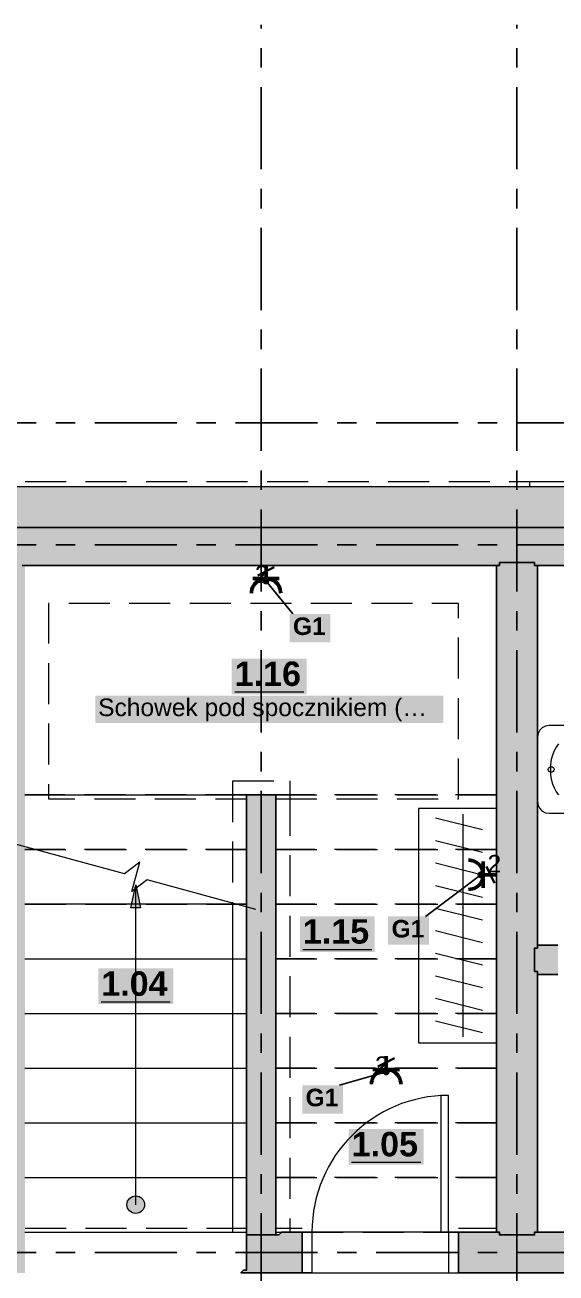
# Model space of a CAD drawing. Header units: metres. Extents: x -4.1 to 21.4, y -4.1 to 11.4.
# Drawn here: x 5.98 to 8.7, y 5.02 to 11.41 of the extents above; entities that cross this region are included whole.
import ezdxf

# ---------------------------------------------------------------- set-up
doc = ezdxf.new("R2010")
doc.units = ezdxf.units.M
doc.linetypes.add('KRESKOWA', pattern=[5.25, 4.2, -1.05])
doc.linetypes.add('PUNKTOWA', pattern=[10.5, 8.4, -1.05, 0, -1.05])
doc.layers.add('A-MASKA', color=7, linetype='Continuous', lineweight=18)
doc.layers.add('E-OPISY', color=2, linetype='Continuous', lineweight=25)
for name, color, linetype, lineweight, true_color in [('E-GNIAZDA', 1, 'Continuous', 35, 0xc00000), ('I-OSIE', 8, 'PUNKTOWA', 18, 0x7a7a7a), ('I-PODKLAD', 8, 'Continuous', 18, 0x9a9a9a), ('I-PODKLAD-SCIANY', 8, 'Continuous', 25, 0x6e6e6e), ('I-PODKLAD-WYPELN', 254, 'Continuous', 18, 0xe6e6e6), ('I-POMIESZCZENIA', 8, 'Continuous', 25, 0x4a4a4a)]:
    doc.layers.add(name, color=color, linetype=linetype, lineweight=lineweight, true_color=true_color)
doc.styles.add('PL_ARIAL', font='arial.ttf')
doc.styles.add('PL_ARIAL_B', font='arialbd.ttf')

msp = doc.modelspace()

# ---------------------------------------------------------------- hatches: boundary and pattern name
at = {"layer": 'A-MASKA', "true_color": 0xffffff}
for points in [[(7.335, 8.2513), (7.5445, 8.2513), (7.5445, 8.3961), (7.335, 8.3961)], [(7.0391, 7.9851), (7.4227, 7.9851), (7.4227, 8.1676), (7.0391, 8.1676)], [(6.3398, 7.8383), (8.122, 7.8383), (8.122, 7.9781), (6.3398, 7.9781)], [(7.3882, 6.665), (7.7718, 6.665), (7.7718, 6.8475), (7.3882, 6.8475)], [(7.8402, 6.7016), (8.0497, 6.7016), (8.0497, 6.8464), (7.8402, 6.8464)], [(6.3557, 6.3975), (6.7393, 6.3975), (6.7393, 6.58), (6.3557, 6.58)], [(7.3998, 5.8369), (7.6093, 5.8369), (7.6093, 5.9817), (7.3998, 5.9817)], [(7.6382, 5.575), (8.0218, 5.575), (8.0218, 5.7575), (7.6382, 5.7575)]]:
    msp.add_hatch(color=7, dxfattribs=at).paths.add_polyline_path(points)
at = {"layer": 'E-OPISY', "true_color": 0x000000}
for points in [[(7.2325, 8.565), (7.2319, 8.5695), (7.2302, 8.5737), (7.2274, 8.5774), (7.2237, 8.5802), (7.2195, 8.5819), (7.215, 8.5825), (7.2105, 8.5819), (7.2062, 8.5802), (7.2026, 8.5774), (7.1998, 8.5737), (7.1981, 8.5695), (7.1975, 8.565), (7.1981, 8.5605), (7.1998, 8.5563), (7.2026, 8.5526), (7.2062, 8.5498), (7.2105, 8.5481), (7.215, 8.5475), (7.2195, 8.5481), (7.2237, 8.5498), (7.2274, 8.5526), (7.2302, 8.5563), (7.2319, 8.5605)], [(8.3325, 7.06), (8.3319, 7.0645), (8.3302, 7.0688), (8.3274, 7.0724), (8.3237, 7.0752), (8.3195, 7.0769), (8.315, 7.0775), (8.3105, 7.0769), (8.3063, 7.0752), (8.3026, 7.0724), (8.2998, 7.0688), (8.2981, 7.0645), (8.2975, 7.06), (8.2981, 7.0555), (8.2998, 7.0513), (8.3026, 7.0476), (8.3063, 7.0448), (8.3105, 7.0431), (8.315, 7.0425), (8.3195, 7.0431), (8.3237, 7.0448), (8.3274, 7.0476), (8.3302, 7.0513), (8.3319, 7.0555)], [(7.8475, 6.05), (7.8469, 6.0545), (7.8452, 6.0587), (7.8424, 6.0624), (7.8388, 6.0652), (7.8345, 6.0669), (7.83, 6.0675), (7.8255, 6.0669), (7.8213, 6.0652), (7.8176, 6.0624), (7.8148, 6.0587), (7.8131, 6.0545), (7.8125, 6.05), (7.8131, 6.0455), (7.8148, 6.0412), (7.8176, 6.0376), (7.8213, 6.0348), (7.8255, 6.0331), (7.83, 6.0325), (7.8345, 6.0331), (7.8388, 6.0348), (7.8424, 6.0376), (7.8452, 6.0412), (7.8469, 6.0455)]]:
    msp.add_hatch(color=7, dxfattribs=at).paths.add_polyline_path(points)
at = {"layer": 'I-PODKLAD-WYPELN', "true_color": 0xe4e4e4}
h = msp.add_hatch(color=7, dxfattribs=at)
h.paths.add_polyline_path([(5.27, 5.23), (5.27, 5.23), (5.27, 5.23), (5.27, 6.35), (5.27, 6.35), (5.27, 6.35), (5.27, 6.35), (5.27, 6.35), (5.15, 6.35), (5.15, 6.35), (5.15, 6.35), (5.15, 6.365), (5.15, 6.365), (5.15, 6.365), (5.15, 6.365), (5.15, 6.5), (5.15, 6.5), (5.15, 6.5), (5.15, 6.5), (5.15, 6.5), (5.77, 6.5), (5.77, 6.5), (5.77, 6.5), (5.77, 6.5), (5.77, 6.5), (5.77, 8.645), (5.77, 8.645), (5.77, 8.645), (5.77, 8.645), (5.77, 8.645), (5.1, 8.645), (5.1, 8.645), (5.1, 8.645), (5.1, 8.84), (5.1, 8.84), (5.1, 8.84), (5.1, 8.84), (5.1, 9.05), (10.05, 9.05), (10.05, 8.84), (10.05, 8.84), (10.05, 8.84), (10.05, 8.84), (10.05, 8.645), (10.05, 8.645), (10.05, 8.645), (9.95, 8.645), (9.95, 6.7), (9.935, 6.7), (9.935, 6.7), (9.935, 6.7), (9.935, 6.7), (9.935, 6.7), (9.935, 6.7), (9.935, 6.7), (9.935, 6.7), (9.935, 6.7), (9.935, 6.7), (9.935, 6.7), (9.935, 6.685), (9.875, 6.685), (9.875, 6.685), (9.875, 6.685), (9.875, 6.685), (9.875, 6.685), (9.875, 6.65), (10.15, 6.65), (10.15, 6.6), (9.875, 6.6), (9.875, 6.565), (9.875, 6.565), (9.875, 6.565), (9.875, 6.55), (9.875, 6.55), (9.875, 6.55), (9.61, 6.55), (9.61, 6.55), (9.61, 6.55), (9.61, 6.565), (9.61, 6.565), (9.61, 6.565), (9.61, 6.565), (9.61, 6.7), (9.61, 6.7), (9.61, 6.7), (9.61, 6.7), (9.61, 6.7), (9.8, 6.7), (9.8, 8.645), (8.605, 8.645), (8.605, 8.645), (8.605, 8.645), (8.605, 6.7), (8.605, 6.7), (8.605, 6.7), (8.605, 6.7), (8.605, 6.7), (8.71, 6.7), (8.71, 6.7), (8.71, 6.7), (8.71, 6.7), (8.71, 6.7), (8.71, 6.565), (8.71, 6.565), (8.71, 6.565), (8.71, 6.55), (8.71, 6.55), (8.71, 6.55), (8.605, 6.55), (8.605, 6.55), (8.605, 6.55), (8.605, 5.23), (8.605, 5.23), (8.605, 5.23), (8.9, 5.23), (8.9, 5.23), (8.9, 5.23), (8.9, 5.23), (8.9, 5.23), (8.9, 5.035), (8.9, 5.035), (8.9, 5.035), (8.9, 5.02), (8.9, 5.02), (8.9, 5.02), (8.5, 5.02), (8.5, 5.02), (8.5, 5.02), (8.5, 5.02), (8.5, 5.02), (8.2, 5.02), (8.2, 5.02), (8.2, 5.02), (8.2, 5.035), (8.2, 5.035), (8.2, 5.035), (8.2, 5.035), (8.2, 5.23), (8.2, 5.23), (8.2, 5.23), (8.2, 5.23), (8.2, 5.23), (8.395, 5.23), (8.395, 5.23), (8.395, 5.23), (8.395, 5.23), (8.395, 5.23), (8.395, 8.645), (8.395, 8.645), (8.395, 8.645), (8.395, 8.645), (8.395, 8.645), (5.98, 8.645), (5.98, 8.645), (5.98, 8.645), (5.98, 5.02), (5.98, 5.02), (5.98, 5.02), (5.98, 5.02), (5.98, 5.02), (5.1, 5.02), (5.1, 5.02), (5.1, 5.02), (5.1, 5.035), (5.1, 5.035), (5.1, 5.035), (5.1, 5.035), (5.1, 5.23), (5.1, 5.23), (5.1, 5.23), (5.1, 5.23), (5.1, 5.23), (5.27, 5.23), (5.27, 5.23)])
h.paths.add_polyline_path([(8.5, 5.035), (8.5, 5.035), (8.5, 5.035), (8.5, 5.035), (8.5, 5.035), (8.5, 5.035), (8.5, 5.02)], flags=0)
h.paths.add_polyline_path([(5.77, 5.23), (5.77, 5.23), (5.77, 5.23), (5.77, 5.23), (5.77, 5.23), (5.77, 5.23), (5.77, 5.23), (5.77, 5.23), (5.77, 5.23), (5.77, 6.35), (5.77, 6.35), (5.77, 6.35), (5.37, 6.35), (5.37, 6.35), (5.37, 6.35), (5.37, 5.23), (5.37, 5.23), (5.37, 5.23)], flags=0)
h.paths.add_polyline_path([(8.5, 5.215), (8.5, 5.215), (8.5, 5.215), (8.5, 5.215), (8.5, 5.215), (8.5, 5.215), (8.5, 5.215), (8.5, 5.215), (8.5, 5.215)], flags=0)
msp.add_hatch(color=7, dxfattribs=at).paths.add_polyline_path([(7.115, 5.035), (7.115, 5.035), (7.115, 5.035), (7.115, 5.035), (7.115, 5.035), (7.115, 5.035), (7.115, 5.035), (7.115, 5.035), (7.115, 5.035), (7.115, 5.035), (7.115, 5.035), (7.115, 5.215), (7.115, 5.215), (7.115, 5.215), (7.115, 5.215), (7.115, 5.215), (7.115, 5.215), (7.115, 7.47), (7.265, 7.47), (7.265, 5.215), (7.28, 5.215), (7.28, 5.215), (7.28, 5.215), (7.28, 5.215), (7.28, 5.215), (7.28, 5.215), (7.28, 5.215), (7.28, 5.215), (7.28, 5.215), (7.28, 5.215), (7.28, 5.215), (7.28, 5.215), (7.295, 5.23), (7.295, 5.23), (7.295, 5.23), (7.295, 5.23), (7.295, 5.23), (7.4, 5.23), (7.4, 5.23), (7.4, 5.23), (7.4, 5.23), (7.4, 5.23), (7.4, 5.035), (7.4, 5.035), (7.4, 5.035), (7.4, 5.02), (7.4, 5.02), (7.4, 5.02), (7.085, 5.02), (7.085, 5.02), (7.085, 5.02), (7.1, 5.035), (7.1, 5.035), (7.1, 5.035), (7.115, 5.035), (7.115, 5.035), (7.115, 5.035), (7.115, 5.035), (7.115, 5.035), (7.115, 5.035)])
at = {"layer": 'I-PODKLAD-WYPELN', "true_color": 0xcfcfcf}
msp.add_hatch(color=7, dxfattribs=at).paths.add_polyline_path([(6.5475, 7.008), (6.5724, 6.8906), (6.5226, 6.8906)])
at = {"layer": 'I-PODKLAD-WYPELN', "true_color": 0xffffff}
msp.add_hatch(color=7, dxfattribs=at).paths.add_polyline_path([(6.5925, 5.37), (6.5923, 5.3656), (6.5916, 5.3612), (6.5906, 5.3569), (6.5891, 5.3528), (6.5872, 5.3488), (6.5849, 5.345), (6.5823, 5.3415), (6.5793, 5.3382), (6.576, 5.3352), (6.5725, 5.3326), (6.5687, 5.3303), (6.5647, 5.3284), (6.5606, 5.3269), (6.5563, 5.3259), (6.5519, 5.3252), (6.5475, 5.325), (6.5431, 5.3252), (6.5387, 5.3259), (6.5344, 5.3269), (6.5303, 5.3284), (6.5263, 5.3303), (6.5225, 5.3326), (6.519, 5.3352), (6.5157, 5.3382), (6.5127, 5.3415), (6.5101, 5.345), (6.5078, 5.3488), (6.5059, 5.3528), (6.5044, 5.3569), (6.5034, 5.3612), (6.5027, 5.3656), (6.5025, 5.37), (6.5027, 5.3744), (6.5034, 5.3788), (6.5044, 5.3831), (6.5059, 5.3872), (6.5078, 5.3912), (6.5101, 5.395), (6.5127, 5.3985), (6.5157, 5.4018), (6.519, 5.4048), (6.5225, 5.4074), (6.5263, 5.4097), (6.5303, 5.4116), (6.5344, 5.4131), (6.5387, 5.4141), (6.5431, 5.4148), (6.5475, 5.415), (6.5519, 5.4148), (6.5563, 5.4141), (6.5606, 5.4131), (6.5647, 5.4116), (6.5687, 5.4097), (6.5725, 5.4074), (6.576, 5.4048), (6.5793, 5.4018), (6.5823, 5.3985), (6.5849, 5.395), (6.5872, 5.3912), (6.5891, 5.3872), (6.5906, 5.3831), (6.5916, 5.3788), (6.5923, 5.3744)])

# ---------------------------------------------------------------- linework, layer by layer
at = {"layer": 'E-GNIAZDA', "lineweight": 35, "ltscale": 0.05}
for points in [[(7.257, 8.6356), (7.173, 8.5936)], [(8.3856, 7.018), (8.3436, 7.102)], [(7.872, 6.1206), (7.788, 6.0786)]]:
    msp.add_lwpolyline(points, dxfattribs=at)
at = {"layer": 'E-GNIAZDA', "lineweight": 50, "ltscale": 0.05}
for points in [[(7.215, 8.645), (7.215, 8.5775)], [(7.29, 8.5025), (7.2894, 8.5123), (7.2874, 8.5219), (7.2843, 8.5312), (7.28, 8.54), (7.2745, 8.5482), (7.268, 8.5555), (7.2607, 8.562), (7.2525, 8.5675), (7.2437, 8.5718), (7.2344, 8.5749), (7.2248, 8.5769), (7.215, 8.5775), (7.2052, 8.5769), (7.1956, 8.5749), (7.1863, 8.5718), (7.1775, 8.5675), (7.1693, 8.562), (7.162, 8.5555), (7.1555, 8.5482), (7.15, 8.54), (7.1457, 8.5312), (7.1426, 8.5219), (7.1406, 8.5123), (7.14, 8.5025)], [(7.2825, 8.5775), (7.1475, 8.5775)], [(8.2525, 6.985), (8.2623, 6.9856), (8.2719, 6.9876), (8.2812, 6.9907), (8.29, 6.995), (8.2982, 7.0005), (8.3055, 7.007), (8.312, 7.0143), (8.3175, 7.0225), (8.3218, 7.0313), (8.3249, 7.0406), (8.3269, 7.0502), (8.3275, 7.06), (8.3269, 7.0698), (8.3249, 7.0794), (8.3218, 7.0887), (8.3175, 7.0975), (8.312, 7.1057), (8.3055, 7.113), (8.2982, 7.1195), (8.29, 7.125), (8.2812, 7.1293), (8.2719, 7.1324), (8.2623, 7.1344), (8.2525, 7.135)], [(8.3275, 6.9925), (8.3275, 7.1275)], [(8.395, 7.06), (8.3275, 7.06)], [(7.83, 6.13), (7.83, 6.0625)], [(7.905, 5.9875), (7.9044, 5.9973), (7.9024, 6.0069), (7.8993, 6.0162), (7.895, 6.025), (7.8895, 6.0332), (7.883, 6.0405), (7.8757, 6.047), (7.8675, 6.0525), (7.8587, 6.0568), (7.8494, 6.0599), (7.8398, 6.0619), (7.83, 6.0625), (7.8202, 6.0619), (7.8106, 6.0599), (7.8013, 6.0568), (7.7925, 6.0525), (7.7843, 6.047), (7.777, 6.0405), (7.7705, 6.0332), (7.765, 6.025), (7.7607, 6.0162), (7.7576, 6.0069), (7.7556, 5.9973), (7.755, 5.9875)], [(7.8975, 6.0625), (7.7625, 6.0625)]]:
    msp.add_lwpolyline(points, dxfattribs=at)
at = {"layer": 'E-OPISY', "lineweight": 25, "ltscale": 0.05}
for points in [[(7.215, 8.565), (7.3525, 8.3966)], [(8.315, 7.06), (8.0322, 6.8469)], [(7.83, 6.05), (7.5918, 5.9822)]]:
    msp.add_lwpolyline(points, dxfattribs=at)
at = {"layer": 'I-OSIE', "linetype": 'PUNKTOWA', "lineweight": 25, "ltscale": 0.050146, "flags": 128}
for points in [[(7.19, -3.75), (7.19, 11.414)], [(8.5, -3.75), (8.5, 11.414)]]:
    msp.add_lwpolyline(points, dxfattribs=at)
at = {"layer": 'I-OSIE', "linetype": 'PUNKTOWA', "lineweight": 25, "ltscale": 0.050063, "flags": 128}
for points in [[(-3.75, 9.375), (21.3767, 9.375)], [(-3.75, 8.75), (21.3767, 8.75)], [(-3.75, 5.125), (21.3767, 5.125)]]:
    msp.add_lwpolyline(points, dxfattribs=at)
at = {"layer": 'I-PODKLAD', "linetype": 'KRESKOWA', "lineweight": 13, "ltscale": 0.05, "flags": 128}
for points in [[(3.8105, 9.075), (8.5645, 9.075)], [(8.565, 9.0505), (8.565, 9.075), (9.3995, 9.075)], [(7.2655, 7.45), (8.2, 7.45), (8.2, 8.45), (6.1, 8.45), (6.1, 7.45), (7.1145, 7.45)], [(7.044, 7.47), (7.044, 7.541)], [(7.044, 7.541), (7.336, 7.541)], [(7.336, 7.541), (7.336, 7.47)], [(7.1149, 7.47), (5.9801, 7.47)], [(5.9801, 7.47), (7.1149, 7.47)], [(7.044, 6.71), (7.044, 7.47)], [(8.3949, 7.47), (7.2651, 7.47)], [(7.2651, 7.47), (8.3949, 7.47)], [(7.336, 7.47), (7.336, 5.2301)], [(7.1149, 7.19), (5.9801, 7.19)], [(5.9801, 7.19), (7.1149, 7.19)], [(7.2651, 7.19), (8.3949, 7.19)], [(8.3949, 7.19), (7.2651, 7.19)], [(5.9801, 6.91), (7.1149, 6.91)], [(7.2651, 6.91), (8.3949, 6.91)], [(8.3949, 6.91), (7.2651, 6.91)], [(7.2651, 6.63), (8.3949, 6.63)], [(8.3949, 6.63), (7.2651, 6.63)], [(7.2651, 6.35), (8.3949, 6.35)], [(8.3949, 6.35), (7.2651, 6.35)], [(7.2651, 6.07), (8.3949, 6.07)], [(8.3949, 6.07), (7.2651, 6.07)], [(7.2651, 5.79), (8.3949, 5.79)], [(8.3949, 5.79), (7.2651, 5.79)], [(7.2651, 5.51), (8.3949, 5.51)], [(8.3949, 5.51), (7.2651, 5.51)], [(5.9805, 5.25), (7.1145, 5.25)], [(7.2655, 5.25), (7.3995, 5.25)], [(8.2005, 5.25), (8.3945, 5.25)], [(7.2651, 5.23), (7.2949, 5.23)], [(7.4001, 5.23), (8.1999, 5.23)]]:
    msp.add_lwpolyline(points, dxfattribs=at)
at = {"layer": 'I-PODKLAD', "lineweight": 18, "ltscale": 0.05}
for points in [[(8.605, 7.435), (8.6079, 7.4165), (8.6165, 7.3997), (8.6297, 7.3865), (8.6465, 7.3779), (8.665, 7.375), (8.845, 7.375), (8.8635, 7.3779), (8.8803, 7.3865), (8.8935, 7.3997), (8.9021, 7.4165), (8.905, 7.435), (8.905, 7.765), (8.9021, 7.7835), (8.8935, 7.8003), (8.8803, 7.8135), (8.8635, 7.8221), (8.845, 7.825), (8.665, 7.825), (8.6465, 7.8221), (8.6297, 7.8135), (8.6165, 7.8003), (8.6079, 7.7835), (8.605, 7.765)], [(8.15, 5.23), (8.15, 5.93), (8.11, 5.93), (8.11, 5.23)], [(7.4, 5.23), (7.45, 5.23), (7.45, 5.02), (7.4, 5.02)], [(8.2, 5.23), (8.15, 5.23), (8.15, 5.02), (8.2, 5.02)]]:
    msp.add_lwpolyline(points, close=True, dxfattribs=at)
msp.add_lwpolyline([(8.7118, 7.7311), (8.7, 7.7146), (8.6899, 7.6952), (8.6818, 7.6735), (8.6758, 7.6501), (8.6722, 7.6253), (8.671, 7.6), (8.6722, 7.5747), (8.6758, 7.5499), (8.6818, 7.5265), (8.6899, 7.5048), (8.7, 7.4854), (8.7118, 7.4689)], dxfattribs=at)
at = {"layer": 'I-PODKLAD', "lineweight": 13, "ltscale": 0.05}
for points in [[(5.9805, 7.47), (7.1145, 7.47)], [(7.1633, 6.8829), (6.6054, 7.0343), (6.5271, 6.9747), (6.5679, 7.1253), (6.4896, 7.0657), (5.9317, 7.2171)], [(6.5475, 5.37), (6.5475, 7.008)], [(7.1149, 6.91), (5.9801, 6.91)], [(7.044, 5.27), (7.044, 6.71)], [(5.9801, 6.63), (7.1149, 6.63)], [(5.9801, 6.35), (7.1149, 6.35)], [(5.9801, 6.07), (7.1149, 6.07)], [(5.9801, 5.79), (7.1149, 5.79)], [(5.9801, 5.51), (7.1149, 5.51)], [(7.044, 5.23), (7.044, 5.27)], [(5.9801, 5.23), (7.1149, 5.23)], [(7.2655, 5.23), (7.2943, 5.23)], [(8.1995, 5.23), (7.4005, 5.23)], [(7.4005, 5.02), (8.1995, 5.02)]]:
    msp.add_lwpolyline(points, dxfattribs=at)
at = {"layer": 'I-PODKLAD', "lineweight": 13, "ltscale": 0.05, "true_color": 0xb8b8b8}
msp.add_lwpolyline([(8.395, 6.2), (8.395, 7.4), (7.995, 7.4), (7.995, 6.2)], close=True, dxfattribs=at)
for points in [[(8.225, 6.23), (8.225, 7.37)], [(8.323, 7.29), (8.083, 7.35)], [(8.323, 7.1744), (8.083, 7.2344)], [(8.323, 7.0589), (8.083, 7.1189)], [(8.323, 6.9433), (8.083, 7.0033)], [(8.323, 6.8278), (8.083, 6.8878)], [(8.323, 6.7122), (8.083, 6.7722)], [(8.323, 6.5967), (8.083, 6.6567)], [(8.323, 6.4811), (8.083, 6.5411)], [(8.323, 6.3656), (8.083, 6.4256)], [(8.323, 6.25), (8.083, 6.31)]]:
    msp.add_lwpolyline(points, dxfattribs=at)
at = {"layer": 'I-PODKLAD', "lineweight": 13, "ltscale": 0.05}
msp.add_lwpolyline([(6.5475, 7.008), (6.5724, 6.8906), (6.5226, 6.8906)], close=True, dxfattribs=at)
for centre, radius in [((8.675, 7.6), 0.015), ((6.5475, 5.37), 0.045)]:
    msp.add_circle(centre, radius, dxfattribs=at)
msp.add_arc((8.15, 5.23), 0.7, -270, -180, dxfattribs=at)
at = {"layer": 'I-PODKLAD-SCIANY', "lineweight": 13, "ltscale": 0.05}
msp.add_lwpolyline([(5.1, 8.84), (5.1, 8.84), (5.1, 9.05), (5.1, 9.05), (5.1, 9.05), (10.05, 9.05), (10.05, 9.05), (10.05, 9.05), (10.05, 8.84), (10.05, 8.84), (10.05, 8.84), (5.1, 8.84)], close=True, dxfattribs=at)
at = {"layer": 'I-PODKLAD-SCIANY', "lineweight": 25, "ltscale": 0.05}
for points in [[(5.1, 8.84), (10.05, 8.84)], [(9.815, 8.645), (8.59, 8.645), (8.59, 8.645), (8.59, 8.645), (8.59, 8.645), (8.59, 8.645), (8.59, 8.66), (8.59, 8.66), (8.59, 8.66), (8.59, 8.66), (8.59, 8.66), (8.59, 8.66), (8.59, 8.66), (8.59, 8.66), (8.59, 8.66), (8.59, 8.66), (8.59, 8.66), (8.59, 8.66), (8.59, 8.66), (8.59, 8.66), (8.59, 8.66), (8.59, 8.66), (8.59, 8.66), (8.41, 8.66), (8.41, 8.66), (8.41, 8.66), (8.41, 8.66), (8.41, 8.66), (8.41, 8.66), (8.41, 8.66), (8.41, 8.66), (8.41, 8.66), (8.41, 8.66), (8.41, 8.66), (8.41, 8.66), (8.41, 8.66), (8.41, 8.66), (8.41, 8.66), (8.41, 8.66), (8.41, 8.66), (8.41, 8.645), (8.41, 8.645), (8.41, 8.645), (8.41, 8.645), (8.41, 8.645), (5.965, 8.645)], [(8.71, 6.55), (8.605, 6.55), (8.605, 6.55), (8.605, 6.55), (8.605, 6.55), (8.605, 6.565), (8.605, 6.565), (8.605, 6.565), (8.605, 6.565), (8.605, 6.565), (8.605, 6.565), (8.605, 6.565), (8.605, 6.565), (8.605, 6.565), (8.605, 6.565), (8.605, 6.565), (8.605, 6.565), (8.605, 6.565), (8.605, 6.565), (8.605, 6.565), (8.605, 6.565), (8.605, 6.565), (8.59, 6.565), (8.59, 6.565), (8.59, 6.565), (8.59, 6.565), (8.59, 6.565), (8.59, 6.685), (8.59, 6.685), (8.59, 6.685), (8.59, 6.685), (8.59, 6.685), (8.605, 6.685), (8.605, 6.685), (8.605, 6.685), (8.605, 6.685), (8.605, 6.685), (8.605, 6.685), (8.605, 6.685), (8.605, 6.685), (8.605, 6.685), (8.605, 6.685), (8.605, 6.685), (8.605, 6.685), (8.605, 6.685), (8.605, 6.685), (8.605, 6.685), (8.605, 6.685), (8.605, 6.685), (8.605, 6.7), (8.605, 6.7), (8.605, 6.7), (8.605, 6.7), (8.605, 6.7), (8.71, 6.7)], [(8.9, 5.02), (8.2, 5.02), (8.2, 5.02), (8.2, 5.02), (8.2, 5.02), (8.2, 5.035), (8.2, 5.035), (8.2, 5.23), (8.2, 5.23), (8.2, 5.23), (8.2, 5.23), (8.2, 5.23), (8.41, 5.23), (8.41, 5.23), (8.41, 5.23), (8.41, 5.23), (8.41, 5.23), (8.41, 5.215), (8.41, 5.215), (8.41, 5.215), (8.41, 5.215), (8.41, 5.215), (8.41, 5.215), (8.41, 5.215), (8.41, 5.215), (8.41, 5.215), (8.41, 5.215), (8.41, 5.215), (8.41, 5.215), (8.41, 5.215), (8.41, 5.215), (8.41, 5.215), (8.41, 5.215), (8.41, 5.215), (8.5, 5.215), (8.59, 5.215), (8.59, 5.215), (8.59, 5.215), (8.59, 5.215), (8.59, 5.215), (8.59, 5.215), (8.59, 5.215), (8.59, 5.215), (8.59, 5.215), (8.59, 5.215), (8.59, 5.215), (8.59, 5.215), (8.59, 5.215), (8.59, 5.215), (8.59, 5.215), (8.59, 5.215), (8.59, 5.215), (8.59, 5.23), (8.59, 5.23), (8.59, 5.23), (8.59, 5.23), (8.59, 5.23), (8.9, 5.23)]]:
    msp.add_lwpolyline(points, dxfattribs=at)
for points in [[(8.395, 8.645), (8.395, 8.645), (8.395, 8.645), (8.395, 8.645), (8.395, 8.645), (8.41, 8.645), (8.41, 8.645), (8.41, 8.645), (8.41, 8.645), (8.41, 8.645), (8.41, 8.645), (8.41, 8.645), (8.41, 8.645), (8.41, 8.645), (8.41, 8.645), (8.41, 8.645), (8.41, 8.645), (8.41, 8.645), (8.41, 8.645), (8.41, 8.645), (8.41, 8.645), (8.41, 8.645), (8.41, 8.66), (8.41, 8.66), (8.41, 8.66), (8.41, 8.66), (8.41, 8.66), (8.59, 8.66), (8.59, 8.66), (8.59, 8.66), (8.59, 8.66), (8.59, 8.66), (8.59, 8.645), (8.59, 8.645), (8.59, 8.645), (8.59, 8.645), (8.59, 8.645), (8.59, 8.645), (8.59, 8.645), (8.59, 8.645), (8.59, 8.645), (8.59, 8.645), (8.59, 8.645), (8.59, 8.645), (8.59, 8.645), (8.59, 8.645), (8.59, 8.645), (8.59, 8.645), (8.59, 8.645), (8.605, 8.645), (8.605, 8.645), (8.605, 8.645), (8.605, 8.645), (8.605, 8.645), (8.605, 6.685), (8.605, 6.685), (8.605, 6.685), (8.605, 6.685), (8.59, 6.685), (8.59, 6.685), (8.59, 6.685), (8.59, 6.685), (8.59, 6.685), (8.59, 6.685), (8.59, 6.685), (8.59, 6.685), (8.59, 6.685), (8.59, 6.685), (8.59, 6.685), (8.59, 6.685), (8.59, 6.685), (8.59, 6.685), (8.59, 6.685), (8.59, 6.685), (8.59, 6.685), (8.59, 6.565), (8.59, 6.565), (8.59, 6.565), (8.59, 6.565), (8.59, 6.565), (8.59, 6.565), (8.59, 6.565), (8.59, 6.565), (8.59, 6.565), (8.59, 6.565), (8.59, 6.565), (8.59, 6.565), (8.59, 6.565), (8.59, 6.565), (8.59, 6.565), (8.59, 6.565), (8.59, 6.565), (8.605, 6.565), (8.605, 6.565), (8.605, 6.565), (8.605, 6.565), (8.605, 5.23), (8.605, 5.23), (8.605, 5.23), (8.605, 5.23), (8.59, 5.23), (8.59, 5.23), (8.59, 5.23), (8.59, 5.23), (8.59, 5.23), (8.59, 5.23), (8.59, 5.23), (8.59, 5.23), (8.59, 5.23), (8.59, 5.23), (8.59, 5.23), (8.59, 5.23), (8.59, 5.23), (8.59, 5.23), (8.59, 5.23), (8.59, 5.23), (8.59, 5.23), (8.59, 5.215), (8.59, 5.215), (8.59, 5.215), (8.59, 5.215), (8.59, 5.215), (8.41, 5.215), (8.41, 5.215), (8.41, 5.215), (8.41, 5.215), (8.41, 5.215), (8.41, 5.23), (8.41, 5.23), (8.41, 5.23), (8.41, 5.23), (8.41, 5.23), (8.41, 5.23), (8.41, 5.23), (8.41, 5.23), (8.41, 5.23), (8.41, 5.23), (8.41, 5.23), (8.41, 5.23), (8.41, 5.23), (8.41, 5.23), (8.41, 5.23), (8.41, 5.23), (8.41, 5.23), (8.395, 5.23), (8.395, 5.23), (8.395, 5.23), (8.395, 5.23), (8.395, 5.23)], [(7.115, 5.215), (7.115, 5.215), (7.115, 7.47), (7.115, 7.47), (7.115, 7.47), (7.265, 7.47), (7.265, 7.47), (7.265, 7.47), (7.265, 5.215), (7.265, 5.215), (7.265, 5.215), (7.115, 5.215)], [(7.085, 5.02), (7.085, 5.02), (7.085, 5.02), (7.1, 5.035), (7.1, 5.035), (7.1, 5.035), (7.115, 5.035), (7.115, 5.035), (7.115, 5.035), (7.115, 5.035), (7.115, 5.035), (7.115, 5.035), (7.115, 5.035), (7.115, 5.035), (7.115, 5.035), (7.115, 5.035), (7.115, 5.035), (7.115, 5.035), (7.115, 5.035), (7.115, 5.035), (7.115, 5.035), (7.115, 5.035), (7.115, 5.035), (7.115, 5.215), (7.115, 5.215), (7.115, 5.215), (7.115, 5.215), (7.115, 5.215), (7.28, 5.215), (7.28, 5.215), (7.28, 5.215), (7.28, 5.215), (7.28, 5.215), (7.28, 5.215), (7.28, 5.215), (7.28, 5.215), (7.28, 5.215), (7.295, 5.23), (7.295, 5.23), (7.295, 5.23), (7.295, 5.23), (7.295, 5.23), (7.4, 5.23), (7.4, 5.23), (7.4, 5.23), (7.4, 5.23), (7.4, 5.23), (7.4, 5.02), (7.4, 5.02), (7.4, 5.02), (7.085, 5.02)]]:
    msp.add_lwpolyline(points, close=True, dxfattribs=at)
at = {"layer": 'I-POMIESZCZENIA', "lineweight": 18, "ltscale": 0.05}
for points in [[(7.0541, 7.9976), (7.4077, 7.9976)], [(7.4032, 6.6775), (7.7568, 6.6775)], [(6.3707, 6.41), (6.7243, 6.41)], [(7.6532, 5.5875), (8.0068, 5.5875)]]:
    msp.add_lwpolyline(points, dxfattribs=at)

# ---------------------------------------------------------------- texts
at = {"layer": 'E-GNIAZDA', "style": 'PL_ARIAL'}
for p in [(7.158, 8.5546), (8.3496, 7.072), (7.773, 6.0396)]:
    msp.add_text('2', height=0.09, dxfattribs=at).set_placement(p)
at = {"layer": 'E-OPISY', "style": 'PL_ARIAL_B'}
for p in [(7.3525, 8.2886), (7.8577, 6.7389), (7.4173, 5.8742)]:
    msp.add_text('G1', height=0.09, dxfattribs=at).set_placement(p)
at = {"layer": 'I-POMIESZCZENIA'}
for s, height, style, p in [('1.16', 0.125, 'PL_ARIAL_B', (7.0541, 8.0276)), ('Schowek pod spocznikiem (…', 0.09, 'PL_ARIAL', (6.3548, 7.8731)), ('1.15', 0.125, 'PL_ARIAL_B', (7.4032, 6.7075)), ('1.04', 0.125, 'PL_ARIAL_B', (6.3707, 6.44)), ('1.05', 0.125, 'PL_ARIAL_B', (7.6532, 5.6175))]:
    msp.add_text(s, height=height, dxfattribs=dict(at, style=style)).set_placement(p)

doc.saveas('drawing.dxf')
